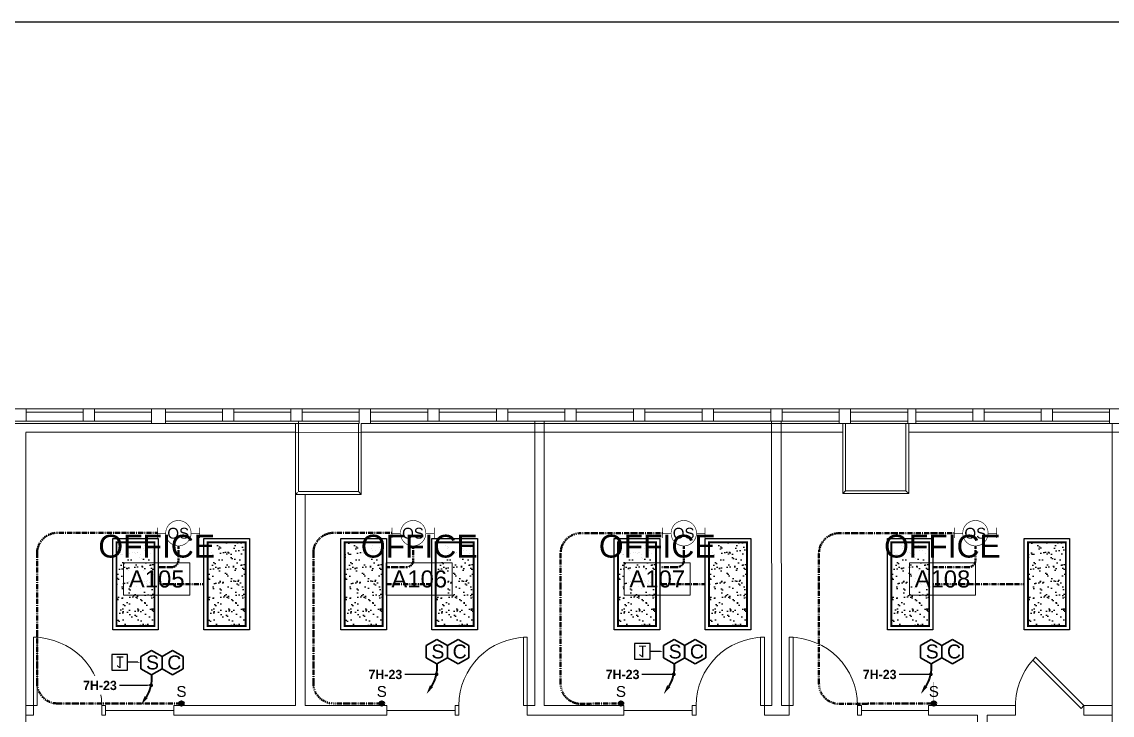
# Model space of a CAD drawing. Header units: inches. Extents: x 4293 to 10865, y -6935 to 441.
# Drawn here: x 7595 to 8170, y -5760 to -5395 of the extents above; entities that cross this region are included whole.
import ezdxf
from ezdxf import colors
from ezdxf.entities.mleader import LeaderData, LeaderLine
from ezdxf.enums import TextEntityAlignment as Align
from ezdxf.math import Vec2, Vec3

# ---------------------------------------------------------------- set-up
doc = ezdxf.new("R2010")
doc.units = ezdxf.units.IN
doc.header["$MEASUREMENT"] = 0
doc.linetypes.add('DASHDOT', pattern=[1, 0.5, -0.25, 0, -0.25])
doc.layers.get('Defpoints').update_dxf_attribs({"color": 104})
doc.layers.add('A-CLNG-ELEC', color=11, linetype='Continuous')
for name, color, linetype, lineweight in [('ARCH-BLOCK', 8, 'Continuous', 0), ('E-CIRC. NUMB', 7, 'Continuous', 35), ('E-LIGHT CNTRL-DETC.', 152, 'Continuous', 25), ('E-LIGHT SWITCH', 3, 'Continuous', 35), ('E-LIGHT-CONDUIT', 30, 'DASHDOT', 40), ('E-SMOKE AND CARBON DETECTORS', 33, 'Continuous', 30), ('E-TEXT', 7, 'Continuous', 25), ('E-TXT-ANNO', 106, 'Continuous', 25)]:
    doc.layers.add(name, color=color, linetype=linetype, lineweight=lineweight)
doc.styles.add('Arial', font='arial.ttf', dxfattribs={"height": 6})
doc.styles.add('BOO', font='GOTHIC.TTF', dxfattribs={"height": 6})
doc.styles.add('DB', font='arial.ttf')
doc.styles.get("Standard").update_dxf_attribs({"font": 'arial.ttf'})

# ---------------------------------------------------------------- blocks, each defined once
blk = doc.blocks.new('fp')
at = {"layer": 'ARCH-BLOCK'}
for p, q in [((11420.95, 3901.76), (9726.97, 3901.76)), ((11420.95, 3901.76), (9726.97, 3901.76)), ((10558.67, 3895.28), (10558.67, 3901.76)), ((10588.67, 3901.76), (10588.67, 3895.28)), ((10594.67, 3895.28), (10594.67, 3901.76)), ((10624.67, 3901.76), (10624.67, 3894.08)), ((10632.15, 3901.76), (10632.15, 3894.08)), ((10662.15, 3895.28), (10662.15, 3901.76)), ((10668.15, 3901.76), (10668.15, 3895.28)), ((10698.15, 3895.28), (10698.15, 3901.76)), ((10704.15, 3901.76), (10704.15, 3895.28)), ((10734.15, 3894.08), (10734.15, 3901.76)), ((10740.15, 3894.08), (10740.15, 3901.76)), ((10770.28, 3901.76), (10770.28, 3895.28)), ((10776.28, 3895.28), (10776.28, 3901.76)), ((10806.41, 3901.76), (10806.41, 3895.28)), ((10812.41, 3895.28), (10812.41, 3901.76)), ((10842.54, 3901.76), (10842.54, 3895.28)), ((10848.54, 3895.28), (10848.54, 3901.76)), ((10878.68, 3901.76), (10878.68, 3895.28)), ((10884.68, 3895.28), (10884.68, 3901.76)), ((10914.81, 3901.76), (10914.81, 3895.28)), ((10920.81, 3895.28), (10920.81, 3901.76)), ((10950.94, 3901.76), (10950.94, 3895.28)), ((10956.94, 3895.28), (10956.94, 3901.76)), ((10987.05, 3901.76), (10987.05, 3894.08)), ((10993.05, 3894.08), (10993.05, 3901.76)), ((11023.17, 3901.76), (11023.17, 3894.08)), ((11027.51, 3901.76), (11027.51, 3894.08)), ((11057.51, 3895.28), (11057.51, 3901.76)), ((11063.51, 3901.76), (11063.51, 3895.28)), ((11093.51, 3895.28), (11093.51, 3901.76)), ((11099.51, 3901.76), (11099.51, 3895.28)), ((11129.51, 3894.08), (11129.51, 3901.76)), ((10552.67, 3895.28), (10558.67, 3895.28)), ((10558.67, 3900.08), (10588.67, 3900.08)), ((10558.67, 3895.28), (10588.67, 3895.28)), ((10588.67, 3895.28), (10594.67, 3895.28)), ((10594.67, 3900.08), (10624.67, 3900.08)), ((10594.67, 3895.28), (10624.67, 3895.28)), ((10662.15, 3900.08), (10632.15, 3900.08)), ((10662.15, 3895.28), (10632.15, 3895.28)), ((10668.15, 3895.28), (10662.15, 3895.28)), ((10698.15, 3900.08), (10668.15, 3900.08)), ((10698.15, 3895.28), (10668.15, 3895.28)), ((10704.15, 3895.28), (10698.15, 3895.28)), ((10702.15, 3895.28), (10702.15, 3858.21)), ((10734.15, 3900.08), (10704.15, 3900.08)), ((10734.15, 3895.28), (10704.15, 3895.28)), ((10740.15, 3900.08), (10770.28, 3900.08)), ((10740.15, 3895.28), (10770.28, 3895.28)), ((10770.28, 3895.28), (10776.28, 3895.28)), ((10776.28, 3900.08), (10806.41, 3900.08)), ((10776.28, 3895.28), (10806.41, 3895.28)), ((10806.41, 3895.28), (10812.41, 3895.28)), ((10812.41, 3900.08), (10842.54, 3900.08)), ((10812.41, 3895.28), (10842.54, 3895.28)), ((10831.64, 3895.28), (10826.64, 3895.28)), ((10826.64, 3895.28), (10826.64, 3745.44)), ((10831.64, 3745.44), (10831.64, 3895.28)), ((10842.54, 3895.28), (10848.54, 3895.28)), ((10848.54, 3900.08), (10878.68, 3900.08)), ((10848.54, 3895.28), (10878.68, 3895.28)), ((10878.68, 3895.28), (10884.68, 3895.28)), ((10884.68, 3900.08), (10914.81, 3900.08)), ((10884.68, 3895.28), (10914.81, 3895.28)), ((10914.81, 3895.28), (10920.81, 3895.28)), ((10920.81, 3900.08), (10950.94, 3900.08)), ((10920.81, 3895.28), (10950.94, 3895.28)), ((10950.94, 3895.28), (10956.94, 3895.28)), ((10956.44, 3895.29), (10951.44, 3895.28)), ((10951.44, 3895.28), (10951.64, 3745.44)), ((10956.64, 3745.44), (10956.44, 3895.29)), ((10956.94, 3900.08), (10987.05, 3900.08)), ((10956.94, 3895.28), (10987.05, 3895.28)), ((10993.05, 3900.08), (11023.17, 3900.08)), ((10993.05, 3895.28), (11023.17, 3895.28)), ((11057.51, 3900.08), (11027.51, 3900.08)), ((11057.51, 3895.28), (11027.51, 3895.28)), ((11063.51, 3895.28), (11057.51, 3895.28)), ((11093.51, 3900.08), (11063.51, 3900.08)), ((11093.51, 3895.28), (11063.51, 3895.28)), ((11099.51, 3895.28), (11093.51, 3895.28)), ((11129.51, 3900.08), (11099.51, 3900.08)), ((11129.51, 3895.28), (11099.51, 3895.28)), ((10624.67, 3894.08), (10450.67, 3894.08)), ((10632.15, 3894.08), (10624.67, 3894.08)), ((10734.15, 3894.08), (10632.15, 3894.08)), ((10700.65, 3894.08), (10700.65, 3856.71)), ((10733.69, 3893.71), (10733.69, 3858.21)), ((10735.19, 3856.71), (10735.19, 3894.08)), ((10735.19, 3894.08), (10740.15, 3894.08)), ((11129.51, 3894.08), (10740.15, 3894.08)), ((10988.94, 3894.08), (10988.94, 3857.09)), ((10990.44, 3894.08), (10990.44, 3858.59)), ((11022.22, 3894.08), (11022.22, 3858.59)), ((11023.72, 3857.09), (11023.72, 3894.08)), ((11129.51, 3894.08), (11135.51, 3894.08)), ((11130.88, 3894.08), (11130.88, 3755.45)), ((11135.88, 3894.08), (11130.88, 3894.08)), ((11130.88, 3894.08), (11130.88, 3648)), ((10558.47, 3889.44), (10700.65, 3889.44)), ((10558.47, 3454.08), (10558.47, 3889.3)), ((10700.65, 3889.44), (10700.65, 3856.71)), ((10735.19, 3889.33), (10700.65, 3889.44)), ((10735.19, 3889.44), (10988.94, 3889.44)), ((10735.19, 3856.71), (10735.19, 3889.33)), ((11023.72, 3889.44), (11275.66, 3889.44)), ((10701.65, 3857.71), (10700.65, 3856.71)), ((10700.65, 3856.71), (10735.19, 3856.71)), ((10705.65, 3856.71), (10700.65, 3856.71)), ((10700.65, 3856.71), (10700.65, 3745.44)), ((10700.65, 3856.71), (10735.19, 3856.71)), ((10702.15, 3858.21), (10733.69, 3858.21)), ((10705.65, 3745.44), (10705.65, 3856.71)), ((10733.69, 3858.21), (10735.19, 3856.71)), ((10990.44, 3858.59), (10988.94, 3857.09)), ((10988.94, 3857.09), (11023.72, 3857.09)), ((10990.44, 3858.59), (11022.22, 3858.59)), ((11022.22, 3858.59), (11023.72, 3857.09)), ((10610.02, 3803.7), (10610.02, 3820.65)), ((10610.02, 3820.65), (10644.84, 3820.65)), ((10644.84, 3820.65), (10644.84, 3803.7)), ((10748.34, 3803.7), (10748.34, 3820.65)), ((10748.34, 3820.65), (10783.17, 3820.65)), ((10783.17, 3820.65), (10783.17, 3803.7)), ((10873.74, 3803.7), (10873.74, 3820.65)), ((10873.74, 3820.65), (10908.57, 3820.65)), ((10908.57, 3820.65), (10908.57, 3803.7)), ((11024.04, 3803.7), (11024.04, 3820.65)), ((11024.04, 3820.65), (11058.86, 3820.65)), ((11058.86, 3820.65), (11058.86, 3803.7)), ((10644.84, 3803.7), (10610.02, 3803.7)), ((10783.17, 3803.7), (10748.34, 3803.7)), ((10908.57, 3803.7), (10873.74, 3803.7)), ((11058.86, 3803.7), (11024.04, 3803.7)), ((10564.47, 3781.44), (10562.47, 3781.44)), ((10562.47, 3781.44), (10562.47, 3745.44)), ((10564.47, 3745.44), (10564.47, 3781.44)), ((10820.64, 3745.44), (10820.64, 3781.44)), ((10820.64, 3781.44), (10822.64, 3781.44)), ((10822.64, 3781.44), (10822.64, 3745.44)), ((10945.64, 3745.44), (10945.64, 3781.44)), ((10945.64, 3781.44), (10947.64, 3781.44)), ((10947.64, 3781.44), (10947.64, 3745.44)), ((10962.75, 3781.44), (10960.75, 3781.44)), ((10960.75, 3781.44), (10960.75, 3745.44)), ((10962.75, 3745.44), (10962.75, 3781.44)), ((11089.06, 3769.48), (11090.47, 3770.89)), ((11114.51, 3744.02), (11089.06, 3769.48)), ((11090.47, 3770.89), (11115.93, 3745.44)), ((10562.47, 3745.44), (10558.47, 3745.44)), ((10558.47, 3745.44), (10558.47, 3740.44)), ((10558.47, 3740.44), (10562.47, 3740.44)), ((10562.47, 3740.44), (10562.47, 3745.44)), ((10562.47, 3745.44), (10564.47, 3745.44)), ((10600.47, 3745.44), (10598.47, 3745.44)), ((10598.47, 3745.44), (10598.47, 3740.44)), ((10598.47, 3740.44), (10600.47, 3740.44)), ((10600.47, 3740.44), (10600.47, 3745.44)), ((10600.47, 3740.48), (10600.47, 3745.44)), ((10600.47, 3742.96), (10636.47, 3742.96)), ((10700.65, 3745.44), (10636.47, 3745.44)), ((10636.47, 3745.44), (10636.47, 3740.44)), ((10636.47, 3740.48), (10636.47, 3745.44)), ((10636.47, 3740.44), (10703.15, 3740.44)), ((10703.15, 3740.44), (10748.64, 3740.44)), ((10748.64, 3745.44), (10705.65, 3745.44)), ((10748.64, 3740.44), (10748.64, 3745.44)), ((10748.64, 3740.48), (10748.64, 3745.44)), ((10784.64, 3742.94), (10748.64, 3742.94)), ((10786.64, 3745.44), (10784.64, 3745.44)), ((10784.64, 3745.44), (10784.64, 3740.44)), ((10784.64, 3740.48), (10784.64, 3745.44)), ((10784.64, 3740.44), (10786.64, 3740.44)), ((10786.64, 3740.44), (10786.64, 3745.44)), ((10822.64, 3745.44), (10820.64, 3745.44)), ((10826.64, 3745.44), (10822.64, 3745.44)), ((10822.64, 3745.44), (10822.64, 3740.44)), ((10822.64, 3740.44), (10829.14, 3740.44)), ((10829.14, 3740.44), (10873.64, 3740.44)), ((10873.64, 3745.44), (10831.64, 3745.44)), ((10873.64, 3740.44), (10873.64, 3745.44)), ((10873.64, 3740.48), (10873.64, 3745.44)), ((10909.64, 3742.94), (10873.64, 3742.94)), ((10911.64, 3745.44), (10909.64, 3745.44)), ((10909.64, 3745.44), (10909.64, 3740.44)), ((10909.64, 3740.44), (10911.64, 3740.44)), ((10911.64, 3740.44), (10911.64, 3745.44)), ((10947.64, 3745.44), (10945.64, 3745.44)), ((10951.64, 3745.44), (10947.64, 3745.44)), ((10947.64, 3745.44), (10947.64, 3740.44)), ((10947.64, 3740.44), (10954.14, 3740.44)), ((10954.14, 3740.44), (10960.75, 3740.44)), ((10960.75, 3745.44), (10956.64, 3745.44)), ((10960.75, 3740.44), (10960.75, 3745.44)), ((10960.75, 3745.44), (10962.75, 3745.44)), ((10998.78, 3745.44), (10996.75, 3745.44)), ((10996.75, 3745.44), (10996.75, 3740.44)), ((10996.75, 3740.44), (10998.78, 3740.44)), ((10998.78, 3740.44), (10998.78, 3745.44)), ((10998.78, 3742.94), (11034.14, 3742.94)), ((11062.47, 3745.44), (11034.14, 3745.44)), ((11034.14, 3745.44), (11034.14, 3740.44)), ((11034.14, 3740.44), (11059.97, 3740.44)), ((11059.97, 3740.44), (11059.97, 3675.44)), ((11079.93, 3745.44), (11062.47, 3745.44)), ((11064.97, 3680.44), (11064.97, 3740.44)), ((11064.97, 3740.44), (11079.93, 3740.44)), ((11079.93, 3740.44), (11079.93, 3745.44)), ((11115.93, 3745.44), (11114.51, 3744.02)), ((11130.88, 3745.44), (11115.93, 3745.44)), ((11115.93, 3745.44), (11115.93, 3740.44)), ((11115.93, 3740.44), (11130.88, 3740.44)), ((11130.88, 3740.44), (11130.88, 3745.44))]:
    blk.add_line(p, q, dxfattribs=at)
for centre in [(10562.47, 3745.44), (10960.75, 3745.44)]:
    blk.add_arc(centre, 36, 0, 90, dxfattribs=at)
at = {"layer": 'ARCH-BLOCK', "extrusion": (0, 0, -1)}
for centre, end in [((-10822.64, 3745.44), 90), ((-10947.64, 3745.44), 90), ((-11115.93, 3745.44), 45)]:
    blk.add_arc(centre, 36, 0, end, dxfattribs=at)
at = {"layer": 'ARCH-BLOCK', "style": 'DB'}
for p in [(10627.43, 3823.43), (10765.76, 3823.43), (10891.16, 3823.43), (11041.45, 3823.43)]:
    blk.add_text('OFFICE', height=12, dxfattribs=at).set_placement(p, align=Align.CENTER)
for s, p in [('A105', (10627.43, 3812.17)), ('A106', (10765.76, 3812.17)), ('A107', (10891.16, 3812.17)), ('A108', (11041.45, 3812.17))]:
    blk.add_text(s, height=9, dxfattribs=at).set_placement(p, align=Align.MIDDLE_CENTER)
blk = doc.blocks.new('A$C6F8E1985')
blk.add_lwpolyline([(0, 24), (48, 24), (48, 0), (0, 0)], close=True)
at = {"const_width": 1}
blk.add_lwpolyline([(2, 22), (46, 22), (46, 2), (2, 2)], close=True, dxfattribs=at)
blk = doc.blocks.new('A$Ceabd288c')
at = {"linetype": 'Continuous', "const_width": 0.287}
blk.add_lwpolyline([(0, -5.88, -0.414214), (-5.88, 0, -0.414214), (0, 5.88, -1)], format="xyb", close=True, dxfattribs=at)
for points in [[(-9.8, 2.64), (-9.8, -2.29)], [(-9.8, 0), (-5.88, 0)], [(9.8, 0), (5.88, 0)], [(9.8, 2.64), (9.8, -2.29)]]:
    blk.add_lwpolyline(points, dxfattribs=at)
at = {"style": 'Arial'}
blk.add_attdef('OS', text='', height=5, dxfattribs=at).set_placement((-5.13, 0), align=Align.MIDDLE_LEFT)
blk = doc.blocks.new('SW')
at = {"linetype": 'Continuous'}
blk.add_hatch(color=256, dxfattribs=at).paths.add_polyline_path([(1.88, 1.88, 1), (-1.88, 1.88, 1)])
at = {"const_width": 0.08}
blk.add_lwpolyline([(0, 3.76), (0, 19.71)], dxfattribs=at)
at = {"linetype": 'Continuous'}
blk.add_circle((0, 1.88), 1.88, dxfattribs=at)
at = {"insert": (0, 11.73), "char_height": 9, "width": 7.4344, "attachment_point": 5, "style": 'Arial'}
blk.add_mtext('S', dxfattribs=at)
at = {"linetype": 'Continuous', "style": 'Arial'}
blk.add_attdef('S?', (5.2, 16.2), '', height=6, dxfattribs=at)
blk = doc.blocks.new('A$C2F972E4A')
for p, q in [((-3.33, 1.92), (0, 3.84)), ((0, 3.84), (3.33, 1.92)), ((-3.33, -1.92), (-3.33, 1.92)), ((3.33, 1.92), (3.33, -1.92)), ((0, -3.84), (-3.33, -1.92)), ((3.33, -1.92), (0, -3.84))]:
    blk.add_line(p, q)
at = {"insert": (-1.69, 2.25), "char_height": 4.37, "attachment_point": 1}
blk.add_mtext_dynamic_manual_height_columns('C', width=354.8658, gutter_width=12.5, heights=[0], dxfattribs=at)
blk = doc.blocks.new('A$C5D931295')
for p, q in [((-3.33, 1.92), (0, 3.84)), ((0, 3.84), (3.33, 1.92)), ((-3.33, -1.92), (-3.33, 1.92)), ((3.33, 1.92), (3.33, -1.92)), ((0, -3.84), (-3.33, -1.92)), ((3.33, -1.92), (0, -3.84))]:
    blk.add_line(p, q)
at = {"insert": (-1.69, 2.25), "char_height": 4.37, "attachment_point": 1}
blk.add_mtext_dynamic_manual_height_columns('S', width=354.8658, gutter_width=12.5, heights=[0], dxfattribs=at)
blk = doc.blocks.new('SMOKE')
at = {"layer": 'E-SMOKE AND CARBON DETECTORS', "xscale": 2, "yscale": 2, "zscale": 2}
for name, p in [('A$C5D931295', (5484.96, -5180.75)), ('A$C2F972E4A', (5498.26, -5180.75))]:
    blk.add_blockref(name, p, dxfattribs=at)
blk = doc.blocks.new('Cf7961745')
at = {"transparency": 16777216}
blk.add_lwpolyline([(4, -4), (-4, -4), (-4, 4), (4, 4)], close=True, dxfattribs=at)
at = {"layer": 'E-TEXT', "transparency": 16777216, "style": 'BOO'}
blk.add_attdef('?', text='', height=6, dxfattribs=at).set_placement((0, 0), align=Align.MIDDLE_CENTER)
blk = doc.blocks.new('*U124')
blk.add_hatch(color=256).paths.add_polyline_path([(0.07, 0.28), (-1.45, 0.37), (-0.07, -0.28)])
blk = doc.blocks.new('HOMER')
at = {"layer": 'E-CIRC. NUMB', "linetype": 'Continuous'}
blk.add_lwpolyline([(0, 0, -0.161232), (-1.36, 18.12, 1.42241)], format="xyb", dxfattribs=at)
at = {"layer": 'E-CIRC. NUMB', "linetype": 'ByBlock', "xscale": 5, "yscale": 5, "zscale": 5, "rotation": 270}
blk.add_blockref('*U124', (-1.36, 18.12), dxfattribs=at)
blk = doc.blocks.new('_Dot')
at = {"color": 0, "linetype": 'ByBlock', "lineweight": -2}
blk.add_line((-0.5, 0), (-1, 0), dxfattribs=at)
at = {"color": 0, "linetype": 'ByBlock', "const_width": 0.5}
blk.add_lwpolyline([(-0.25, 0, 1), (0.25, 0, 1)], format="xyb", close=True, dxfattribs=at)

msp = doc.modelspace()

# ---------------------------------------------------------------- hatches: boundary and pattern name
at = {"layer": 'A-CLNG-ELEC'}
h = msp.add_hatch(dxfattribs=at)
h.set_pattern_fill('AR-SAND', color=256, scale=3)
h.set_pattern_definition([(37.5, (8821.377, 724.1674), (-0.18898, 5.7804713), [0, -4.56, 0, -5.1, 0, -4.875]), (7.5, (8821.377, 724.167), (5.30933, 8.466438), [0, -2.46, 0, -4.11, 0, -1.575]), (327.5, (8817.687, 724.1674), (9.3424256, 0.016977), [0, -1.5, 0, -5.4, 0, -7.05]), (317.5, (8817.687, 724.167), (9.01838, 2.633027), [0, -0.75, 0, -3.54, 0, -4.05])])
h.paths.add_polyline_path([(7665.25, -5669.22), (7645.25, -5669.22), (7645.25, -5713.22), (7665.25, -5713.22)])
h = msp.add_hatch(dxfattribs=at)
h.set_pattern_fill('AR-SAND', color=256, scale=3)
h.set_pattern_definition([(37.5, (8869.377, 724.1674), (-0.18898, 5.7804713), [0, -4.56, 0, -5.1, 0, -4.875]), (7.5, (8869.377, 724.167), (5.30933, 8.466438), [0, -2.46, 0, -4.11, 0, -1.575]), (327.5, (8865.687, 724.1674), (9.3424256, 0.016977), [0, -1.5, 0, -5.4, 0, -7.05]), (317.5, (8865.687, 724.167), (9.01838, 2.633027), [0, -0.75, 0, -3.54, 0, -4.05])])
h.paths.add_polyline_path([(7713.25, -5669.22), (7693.25, -5669.22), (7693.25, -5713.22), (7713.25, -5713.22)])
h = msp.add_hatch(dxfattribs=at)
h.set_pattern_fill('AR-SAND', color=256, scale=3)
h.set_pattern_definition([(37.5, (8941.5637, 724.1674), (-0.18898, 5.7804713), [0, -4.56, 0, -5.1, 0, -4.875]), (7.5, (8941.564, 724.167), (5.30933, 8.466438), [0, -2.46, 0, -4.11, 0, -1.575]), (327.5, (8937.8737, 724.1674), (9.3424256, 0.016977), [0, -1.5, 0, -5.4, 0, -7.05]), (317.5, (8937.874, 724.167), (9.01838, 2.633027), [0, -0.75, 0, -3.54, 0, -4.05])])
h.paths.add_polyline_path([(7785.44, -5669.22), (7765.44, -5669.22), (7765.44, -5713.22), (7785.44, -5713.22)])
h = msp.add_hatch(dxfattribs=at)
h.set_pattern_fill('AR-SAND', color=256, scale=3)
h.set_pattern_definition([(37.5, (8989.5637, 724.1674), (-0.18898, 5.7804713), [0, -4.56, 0, -5.1, 0, -4.875]), (7.5, (8989.564, 724.167), (5.30933, 8.466438), [0, -2.46, 0, -4.11, 0, -1.575]), (327.5, (8985.8737, 724.1674), (9.3424256, 0.016977), [0, -1.5, 0, -5.4, 0, -7.05]), (317.5, (8985.874, 724.167), (9.01838, 2.633027), [0, -0.75, 0, -3.54, 0, -4.05])])
h.paths.add_polyline_path([(7833.44, -5669.22), (7813.44, -5669.22), (7813.44, -5713.22), (7833.44, -5713.22)])
h = msp.add_hatch(dxfattribs=at)
h.set_pattern_fill('AR-SAND', color=256, scale=3)
h.set_pattern_definition([(37.5, (9085.5636, 724.1674), (-0.18898, 5.7804713), [0, -4.56, 0, -5.1, 0, -4.875]), (7.5, (9085.564, 724.167), (5.30933, 8.466438), [0, -2.46, 0, -4.11, 0, -1.575]), (327.5, (9081.8736, 724.1674), (9.3424256, 0.016977), [0, -1.5, 0, -5.4, 0, -7.05]), (317.5, (9081.874, 724.167), (9.01838, 2.633027), [0, -0.75, 0, -3.54, 0, -4.05])])
h.paths.add_polyline_path([(7929.44, -5669.22), (7909.44, -5669.22), (7909.44, -5713.22), (7929.44, -5713.22)])
h = msp.add_hatch(dxfattribs=at)
h.set_pattern_fill('AR-SAND', color=256, scale=3)
h.set_pattern_definition([(37.5, (9133.5637, 724.1674), (-0.18898, 5.7804713), [0, -4.56, 0, -5.1, 0, -4.875]), (7.5, (9133.564, 724.167), (5.30933, 8.466438), [0, -2.46, 0, -4.11, 0, -1.575]), (327.5, (9129.8737, 724.1674), (9.3424256, 0.016977), [0, -1.5, 0, -5.4, 0, -7.05]), (317.5, (9129.874, 724.167), (9.01838, 2.633027), [0, -0.75, 0, -3.54, 0, -4.05])])
h.paths.add_polyline_path([(7977.44, -5669.22), (7957.44, -5669.22), (7957.44, -5713.22), (7977.44, -5713.22)])
h = msp.add_hatch(dxfattribs=at)
h.set_pattern_fill('AR-SAND', color=256, scale=3)
h.set_pattern_definition([(37.5, (9229.5637, 724.1674), (-0.18898, 5.7804713), [0, -4.56, 0, -5.1, 0, -4.875]), (7.5, (9229.564, 724.167), (5.30933, 8.466438), [0, -2.46, 0, -4.11, 0, -1.575]), (327.5, (9225.8737, 724.1674), (9.3424256, 0.016977), [0, -1.5, 0, -5.4, 0, -7.05]), (317.5, (9225.874, 724.167), (9.01838, 2.633027), [0, -0.75, 0, -3.54, 0, -4.05])])
h.paths.add_polyline_path([(8073.44, -5669.22), (8053.44, -5669.22), (8053.44, -5713.22), (8073.44, -5713.22)])
h = msp.add_hatch(dxfattribs=at)
h.set_pattern_fill('AR-SAND', color=256, scale=3)
h.set_pattern_definition([(37.5, (9301.5637, 724.1674), (-0.18898, 5.7804713), [0, -4.56, 0, -5.1, 0, -4.875]), (7.5, (9301.564, 724.167), (5.30933, 8.466438), [0, -2.46, 0, -4.11, 0, -1.575]), (327.5, (9297.8737, 724.1674), (9.3424256, 0.016977), [0, -1.5, 0, -5.4, 0, -7.05]), (317.5, (9297.874, 724.167), (9.01838, 2.633027), [0, -0.75, 0, -3.54, 0, -4.05])])
h.paths.add_polyline_path([(8145.44, -5669.22), (8125.44, -5669.22), (8125.44, -5713.22), (8145.44, -5713.22)])

# ---------------------------------------------------------------- linework, layer by layer
at = {"layer": 'Defpoints'}
msp.add_lwpolyline([(6629.97, -5395.05), (8585.83, -5395.05), (8585.83, -6836.48), (6629.97, -6836.48)], close=True, dxfattribs=at)
at = {"layer": 'E-LIGHT-CONDUIT'}
for p, q in [((7667.01, -5664.18), (7614.03, -5664.18)), ((7790.39, -5664.18), (7759.58, -5664.18)), ((7933, -5664.38), (7889.87, -5664.38)), ((8086.67, -5664.38), (8026.01, -5664.38)), ((7603.39, -5743.39), (7603.39, -5674.82)), ((7677.84, -5671.06), (7677.84, -5678.8)), ((7748.94, -5743.39), (7748.94, -5674.82)), ((7801.53, -5671.06), (7801.53, -5678.8)), ((7879.23, -5743.58), (7879.23, -5675.02)), ((7944.14, -5671.06), (7944.14, -5678.8)), ((8015.37, -5743.58), (8015.37, -5675.02)), ((8097.81, -5671.06), (8097.81, -5678.8)), ((7674.4, -5682.24), (7667.46, -5682.24)), ((7798.09, -5682.24), (7787.44, -5682.24)), ((7940.7, -5682.24), (7931.44, -5682.24)), ((8094.37, -5682.24), (8075.44, -5682.24)), ((7667.25, -5691.22), (7691.25, -5691.22)), ((7787.44, -5691.22), (7811.44, -5691.22)), ((7931.44, -5691.22), (7955.44, -5691.22)), ((8075.44, -5691.22), (8123.44, -5691.22)), ((7678.24, -5754.03), (7614.03, -5754.03)), ((7783.8, -5754.03), (7759.58, -5754.03)), ((7909.82, -5754.01), (7889.31, -5754.21)), ((8074.69, -5754.03), (8025.45, -5754.21))]:
    msp.add_line(p, q, dxfattribs=at)
for centre, radius, start, end in [((7614.03, -5674.82), 10.64, 90, 180), ((7759.58, -5674.82), 10.64, 90, 180), ((7889.87, -5675.02), 10.64, 90, 180), ((8026.01, -5675.02), 10.64, 90, 180), ((7674.4, -5678.8), 3.44, 270, 0), ((7798.09, -5678.8), 3.44, 270, 0), ((7940.7, -5678.8), 3.44, 270, 0), ((8094.37, -5678.8), 3.44, 270, 0), ((7614.03, -5743.39), 10.64, 180, 270), ((7759.58, -5743.39), 10.64, 180, 270), ((7889.87, -5743.58), 10.64, 180, 270), ((8026.01, -5743.58), 10.64, 180, 270)]:
    msp.add_arc(centre, radius, start, end, dxfattribs=at)

# ---------------------------------------------------------------- block references
at = {"layer": 'A-CLNG-ELEC'}
for p, rotation in [((7643.25, -5667.22), 269.9999856236344), ((7691.25, -5667.22), 269.9999856236344), ((7763.44, -5667.22), 269.9999856236344), ((7811.44, -5667.22), 269.9999856236344), ((7931.44, -5715.22), 89.99998562363432), ((7979.44, -5715.22), 89.99998562363432), ((8075.44, -5715.22), 89.99999034749925), ((8147.44, -5715.22), 89.99999034749925)]:
    msp.add_blockref('A$C6F8E1985', p, dxfattribs=dict(at, rotation=rotation))
at = {"layer": 'ARCH-BLOCK'}
msp.add_blockref('fp', (-2961.03, -9500.64), dxfattribs=at)
at = {"layer": 'E-CIRC. NUMB', "lineweight": -3, "ltscale": 0.1, "rotation": 162.2450281409582}
for p, xscale, yscale, zscale in [((7814, -5733.24), 0.6606597133157283, 0.6606597133157283, 0.6606597133157283), ((7938.99, -5733.24), 0.6606597133157283, 0.6606597133157283, 0.6606597133157283), ((8074.44, -5733.24), 0.6606597133157283, 0.6606597133157283, 0.6606597133157283), ((7663.63, -5739.01), 0.6606597133157285, 0.6606597133157285, 0.6606597133157285)]:
    msp.add_blockref('HOMER', p, dxfattribs=dict(at, xscale=xscale, yscale=yscale, zscale=zscale))
at = {"layer": 'E-LIGHT CNTRL-DETC.', "lineweight": -3, "xscale": 1.136974303410005, "yscale": 1.136974303410005, "zscale": 1.136974303410005}
for p in [(7677.84, -5664.38), (7801.53, -5664.38), (7944.14, -5664.38), (8097.81, -5664.38)]:
    msp.add_blockref('A$Ceabd288c', p, dxfattribs=at).add_auto_attribs({'OS': 'OS'})
at = {"layer": 'E-LIGHT SWITCH', "xscale": 0.6365015055599428, "yscale": 0.6365015055599428, "zscale": 0.6365015055599428}
for p in [(7679.44, -5755.23), (7785, -5755.23), (7911.02, -5755.23), (8075.89, -5755.23)]:
    msp.add_blockref('SW', p, dxfattribs=at)
at = {"layer": 'E-LIGHT-CONDUIT', "xscale": 0.8411358789172824, "yscale": 0.8411358789172824, "zscale": 0.8411358789172824}
for p in [(3200.4, -1369.07), (3325.4, -1369.07), (3460.85, -1369.07), (3050.03, -1374.84)]:
    msp.add_blockref('SMOKE', p, dxfattribs=at)

# ---------------------------------------------------------------- leaders
at = {"layer": 'E-TXT-ANNO'}
ml = msp.add_multileader_block('Standard', dxfattribs=at)
ml.set_content('Cf7961745', color=256, scale=-1.021541)
ml.set_attribute('?', '1', width=0)
ml.set_leader_properties(color=45, linetype='ByLayer', lineweight=-1)
ml.build(insert=Vec2(0, 0))
ml.multileader.update_dxf_attribs({"dogleg_length": 0.1, "arrow_head_size": 1.41})
ctx = ml.context
ctx.base_point, ctx.char_height, ctx.arrow_head_size, ctx.landing_gap_size, ctx.plane_origin = Vec3(7918.18, -5726.6), 2.11, 1.41, 0.352, Vec3(7940.46, -5698.97)
notes = []
notes.append((ctx, [(0, (1, 1, 0), (7929.03, -5726.6), (-1, 0), 2.68, [(0, [(7933.24, -5726.6)], 0, [])])]))
ctx.block.insert, ctx.block.rotation, ctx.block.scale = Vec3(7922.26, -5726.6), 3.141593, Vec3(-1.021541, 1.021541, 1.021541)
ml = msp.add_multileader_block('Standard', dxfattribs=at)
ml.set_content('Cf7961745', color=256, scale=-1.021541)
ml.set_attribute('?', '1', width=0)
ml.set_leader_properties(color=45, linetype='ByLayer', lineweight=-1)
ml.build(insert=Vec2(0, 0))
ml.multileader.update_dxf_attribs({"dogleg_length": 0.1, "arrow_head_size": 1.41})
ctx = ml.context
ctx.base_point, ctx.char_height, ctx.arrow_head_size, ctx.landing_gap_size, ctx.plane_origin = Vec3(7642.81, -5732.37), 2.11, 1.41, 0.352, Vec3(7665.09, -5704.75)
notes.append((ctx, [(0, (1, 1, 0), (7653.66, -5732.37), (-1, 0), 2.68, [(0, [(7657.87, -5732.37)], 0, [])])]))
ctx.block.insert, ctx.block.rotation, ctx.block.scale = Vec3(7646.9, -5732.37), 3.141593, Vec3(-1.021541, 1.021541, 1.021541)
for ctx, leaders in notes:
    for number, flags, end, landing, length, lines in leaders:
        leader = LeaderData()
        leader.index, (leader.has_last_leader_line, leader.has_dogleg_vector, leader.attachment_direction) = number, flags
        leader.last_leader_point, leader.dogleg_vector, leader.dogleg_length = Vec3(end), Vec3(landing), length
        for number, points, colour, breaks in lines:
            line = LeaderLine()
            line.index, line.vertices, line.color, line.breaks = number, Vec3.list(points), colors.encode_raw_color(colour), breaks
            leader.lines.append(line)
        ctx.leaders.append(leader)

# ---------------------------------------------------------------- next in the draw order: leaders
at = {"layer": 'E-CIRC. NUMB', "lineweight": -3}
ml = msp.add_multileader_mtext('Standard', dxfattribs=at)
ml.set_content('{\\fCentury Gothic|b1|i0|c0|p34;7H-23}', color=256, style='BOO')
ml.set_leader_properties(color=45)
ml.set_arrow_properties(name='DOT')
ml.build(insert=Vec2(0, 0))
ml.multileader.update_dxf_attribs({"dogleg_length": 2, "arrow_head_size": 1.95})
ctx = ml.context
ctx.base_point, ctx.char_height, ctx.arrow_head_size, ctx.landing_gap_size, ctx.plane_origin = Vec3(7776.22, -5738.84), 4.8806, 1.95, 1.31, Vec3(7803.09, -5940.27)
ctx.text_align_type = 2
notes = []
notes.append((ctx, [(0, (1, 1, 0), (7800.09, -5738.84), (-1, 0), 3.01, [(0, [(7813.85, -5738.71)], 0, [])])]))
ctx.mtext.insert, ctx.mtext.width, ctx.mtext.alignment, ctx.mtext.flow_direction = Vec3(7795.78, -5736.33), 9.9769, 3, 5
ctx.mtext.has_bg_fill, ctx.mtext.bg_color, ctx.mtext.bg_scale_factor, ctx.mtext.bg_transparency, ctx.mtext.use_window_bg_color = 1, -1027028792, 1.5, 0, 1
ml = msp.add_multileader_mtext('Standard', dxfattribs=at)
ml.set_content('{\\fCentury Gothic|b1|i0|c0|p34;7H-23}', color=256, style='BOO')
ml.set_leader_properties(color=45)
ml.set_arrow_properties(name='DOT')
ml.build(insert=Vec2(0, 0))
ml.multileader.update_dxf_attribs({"dogleg_length": 2, "arrow_head_size": 1.95})
ctx = ml.context
ctx.base_point, ctx.char_height, ctx.arrow_head_size, ctx.landing_gap_size, ctx.plane_origin = Vec3(7901.21, -5738.84), 4.8806, 1.95, 1.31, Vec3(7928.09, -5940.27)
ctx.text_align_type = 2
notes.append((ctx, [(0, (1, 1, 0), (7925.09, -5738.84), (-1, 0), 3.01, [(0, [(7938.85, -5738.71)], 0, [])])]))
ctx.mtext.insert, ctx.mtext.width, ctx.mtext.alignment, ctx.mtext.flow_direction = Vec3(7920.77, -5736.33), 9.9769, 3, 5
ctx.mtext.has_bg_fill, ctx.mtext.bg_color, ctx.mtext.bg_scale_factor, ctx.mtext.bg_transparency, ctx.mtext.use_window_bg_color = 1, -1027028792, 1.5, 0, 1
ml = msp.add_multileader_mtext('Standard', dxfattribs=at)
ml.set_content('{\\fCentury Gothic|b1|i0|c0|p34;7H-23}', color=256, style='BOO')
ml.set_leader_properties(color=45)
ml.set_arrow_properties(name='DOT')
ml.build(insert=Vec2(0, 0))
ml.multileader.update_dxf_attribs({"dogleg_length": 2, "arrow_head_size": 1.95})
ctx = ml.context
ctx.base_point, ctx.char_height, ctx.arrow_head_size, ctx.landing_gap_size, ctx.plane_origin = Vec3(8036.66, -5738.84), 4.8806, 1.95, 1.31, Vec3(8063.54, -5940.27)
ctx.text_align_type = 2
notes.append((ctx, [(0, (1, 1, 0), (8060.54, -5738.84), (-1, 0), 3.01, [(0, [(8074.3, -5738.71)], 0, [])])]))
ctx.mtext.insert, ctx.mtext.width, ctx.mtext.alignment, ctx.mtext.flow_direction = Vec3(8056.22, -5736.33), 9.9769, 3, 5
ctx.mtext.has_bg_fill, ctx.mtext.bg_color, ctx.mtext.bg_scale_factor, ctx.mtext.bg_transparency, ctx.mtext.use_window_bg_color = 1, -1027028792, 1.5, 0, 1
ml = msp.add_multileader_mtext('Standard', dxfattribs=at)
ml.set_content('{\\fCentury Gothic|b1|i0|c0|p34;7H-23}', color=256, style='BOO')
ml.set_leader_properties(color=45)
ml.set_arrow_properties(name='DOT')
ml.build(insert=Vec2(0, 0))
ml.multileader.update_dxf_attribs({"dogleg_length": 2, "arrow_head_size": 1.95})
ctx = ml.context
ctx.base_point, ctx.char_height, ctx.arrow_head_size, ctx.landing_gap_size, ctx.plane_origin = Vec3(7625.85, -5744.61), 4.8806, 1.95, 1.31, Vec3(7652.73, -5946.04)
ctx.text_align_type = 2
notes.append((ctx, [(0, (1, 1, 0), (7649.73, -5744.61), (-1, 0), 3.01, [(0, [(7663.49, -5744.48)], 0, [])])]))
ctx.mtext.insert, ctx.mtext.width, ctx.mtext.alignment, ctx.mtext.flow_direction = Vec3(7645.41, -5742.11), 9.9769, 3, 5
ctx.mtext.has_bg_fill, ctx.mtext.bg_color, ctx.mtext.bg_scale_factor, ctx.mtext.bg_transparency, ctx.mtext.use_window_bg_color = 1, -1027028792, 1.5, 0, 1
for ctx, leaders in notes:
    for number, flags, end, landing, length, lines in leaders:
        leader = LeaderData()
        leader.index, (leader.has_last_leader_line, leader.has_dogleg_vector, leader.attachment_direction) = number, flags
        leader.last_leader_point, leader.dogleg_vector, leader.dogleg_length = Vec3(end), Vec3(landing), length
        for number, points, colour, breaks in lines:
            line = LeaderLine()
            line.index, line.vertices, line.color, line.breaks = number, Vec3.list(points), colors.encode_raw_color(colour), breaks
            leader.lines.append(line)
        ctx.leaders.append(leader)

doc.saveas('drawing.dxf')
